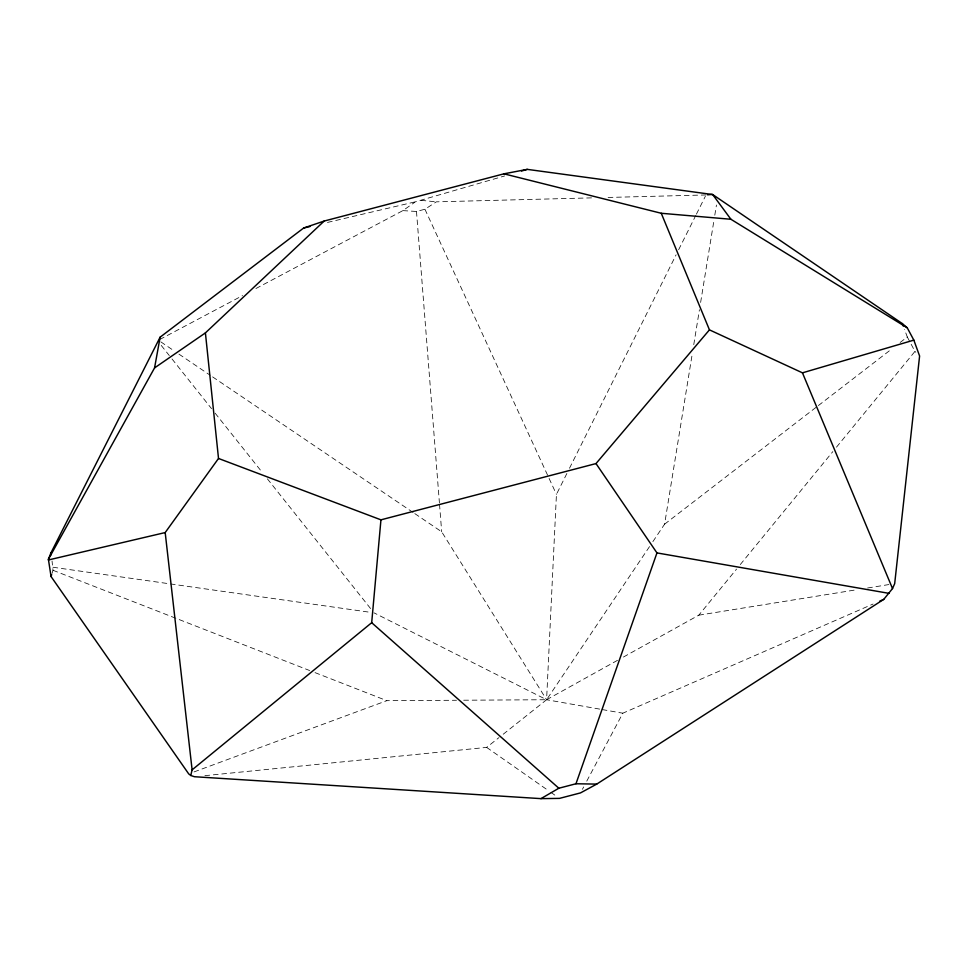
<?xml version="1.0" encoding="UTF-8"?>
<svg xmlns="http://www.w3.org/2000/svg" width="968" height="968" viewBox="0 0 968 968"><rect width="100%" height="100%" fill="white"/><g stroke="black" fill="none" stroke-linecap="round" stroke-linejoin="round"><path stroke-width="0.73" stroke-dasharray="4.84 3.63" d="M566.873 473.497L556.443 494.37L546.593 699.731L499.863 736.89M652.88 541.62L664.592 524.184L692.338 353.393M693.766 344.656L699.44 309.7M700.626 302.427L714.094 219.542M714.795 215.186L716.453 205.022M52.03 573.407L53.01 570.285L52.042 561.029M569.486 468.258L676.1 254.838M678.629 249.756L695.798 215.404M696.428 214.134L705.37 196.238M582.409 789.331L583.68 786.936M586.765 781.128L622.823 713.198L873.075 604.032M649.528 546.593L546.593 699.731L462.232 700.227M623.44 657.042L698.799 615.176L736.551 569.099M740.29 564.55L832.819 451.632M836.485 447.156L914.966 351.396L910.779 343.531M204.913 775.67L486.638 747.393L498.871 737.676M664.592 524.184L817.282 406.403M818.396 405.544L890.657 349.811M900.167 342.478L907.294 336.973L904.475 329.41M255.927 288.524L402.894 210.625L415.441 201.792L504.63 175.958M402.894 210.625L416.482 211.46L424.928 209.245L436.338 201.84L591.509 197.871M617.499 660.345L546.593 699.731L373.975 612.829M159.732 339.514L242.569 295.603M194.048 771.92L386.825 700.675L456.485 700.263M327.474 222.434L415.441 201.792M698.799 615.176L856.571 589.766M867.606 587.987L888.914 584.563M608.086 197.448L706.011 194.955M421.032 200.328L436.338 201.84M52.974 567.248L369.776 612.236M599.664 709.108L546.593 699.731L441.686 531.795L414.498 513.403M602.156 709.556L622.823 713.198M53.01 570.285L309.651 670.534M315.036 672.627L386.825 700.675M160.809 341.861L174.107 350.852M178.935 354.119L210.213 375.269M212.621 376.891L413.251 512.568M486.638 747.393L548.699 790.82M550.828 792.32L556.213 796.083M914.966 351.396L915.825 352.255M161.245 345.419L169.315 355.583M172.014 358.959L211.544 408.653M215.138 413.179L261.953 472.021M267.362 478.821L371.264 609.416M907.294 336.973L910.077 342.212M424.928 209.245L556.443 494.37M416.482 211.46L439.411 502.791M439.52 504.243L441.686 531.795"/><path stroke-width="1.45" d="M190.756 775.477L192.112 769.85L371.688 622.702L380.944 519.84L595.998 463.575L709.447 329.858L661.265 213.275L503.929 173.829L324.183 221.043L303.649 228.024L160.131 337.166L50.856 553.043L48.4 559.31L51.062 576.553L188.712 773.892L190.756 775.477L194.435 776.723L540.967 798.636L559.492 798.382L580.51 792.901L596.736 784.104L883.76 599.361L892.52 588.556L894.686 583.631L919.6 356.018L913.84 340.131L907.246 327.813L902.285 323.554L712.678 194.544L527.245 169.364L503.929 173.829M48.4 559.31L154.565 367.901L160.131 337.166M51.062 576.553L51.667 574.581M540.967 798.636L558.851 788.23L575.972 783.765L656.957 552.909L595.998 463.575M48.4 559.976L165.189 532.569L218.514 458.469L205.41 332.895L324.183 221.043M154.565 367.901L205.41 332.895M879.755 601.116L883.76 599.361M709.447 329.858L802.46 372.837L913.84 340.131M521.522 171.033L527.245 169.364M303.649 228.024L309.929 226.548M707.548 194.822L712.17 194.411M575.972 783.765L596.736 784.104M661.265 213.275L730.9 219.264L907.246 327.813M656.957 552.909L889.168 593.384M218.514 458.469L380.944 519.84M371.688 622.702L558.851 788.23M712.678 194.544L730.9 219.264M802.46 372.837L892.52 588.556M902.285 323.554L903.217 326.059M50.856 553.043L51.122 554.809M165.189 532.569L192.112 769.85"/></g></svg>
